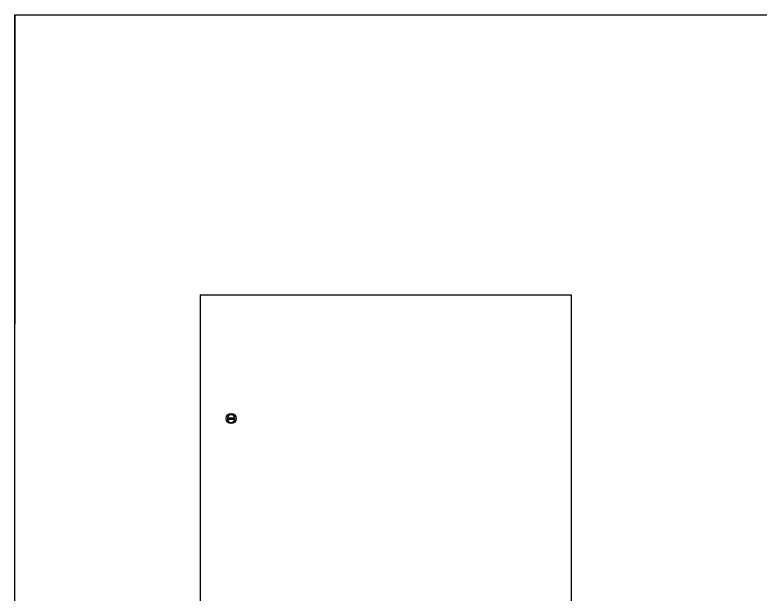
# Model space of a CAD drawing. Extents: x 2368 to 5238, y 905 to 1916.
# Drawn here: x 2553.114 to 2554.316, y 953.359 to 954.293 of the extents above; entities that cross this region are included whole.
import ezdxf

# ---------------------------------------------------------------- set-up
doc = ezdxf.new("R2010")
doc.units = 0
doc.header["$LTSCALE"] = 10
doc.layers.get('0').update_dxf_attribs({"linetype": 'CONTINUOUS'})

msp = doc.modelspace()

# ---------------------------------------------------------------- linework, layer by layer
for p, q in [((2553.114, 952.2301), (2553.114, 954.2932)), ((2553.114, 954.2932), (2555.3851, 954.2932)), ((2553.114, 954.2932), (2553.114, 953.7948)), ((2553.413, 953.8417), (2554.011, 953.8417)), ((2553.413, 953.8417), (2553.413, 952.8451)), ((2554.011, 953.8417), (2554.011, 952.8451)), ((2553.4566, 953.6434), (2553.469, 953.6434)), ((2553.4566, 953.6414), (2553.469, 953.6414))]:
    msp.add_line(p, q)
msp.add_circle((2553.4628, 953.6424), 0.00819)
for start, end in [(9.2488, 170.7512), (189.2488, 350.7512)]:
    msp.add_arc((2553.4628, 953.6424), 0.0062, start, end)

doc.saveas('drawing.dxf')
